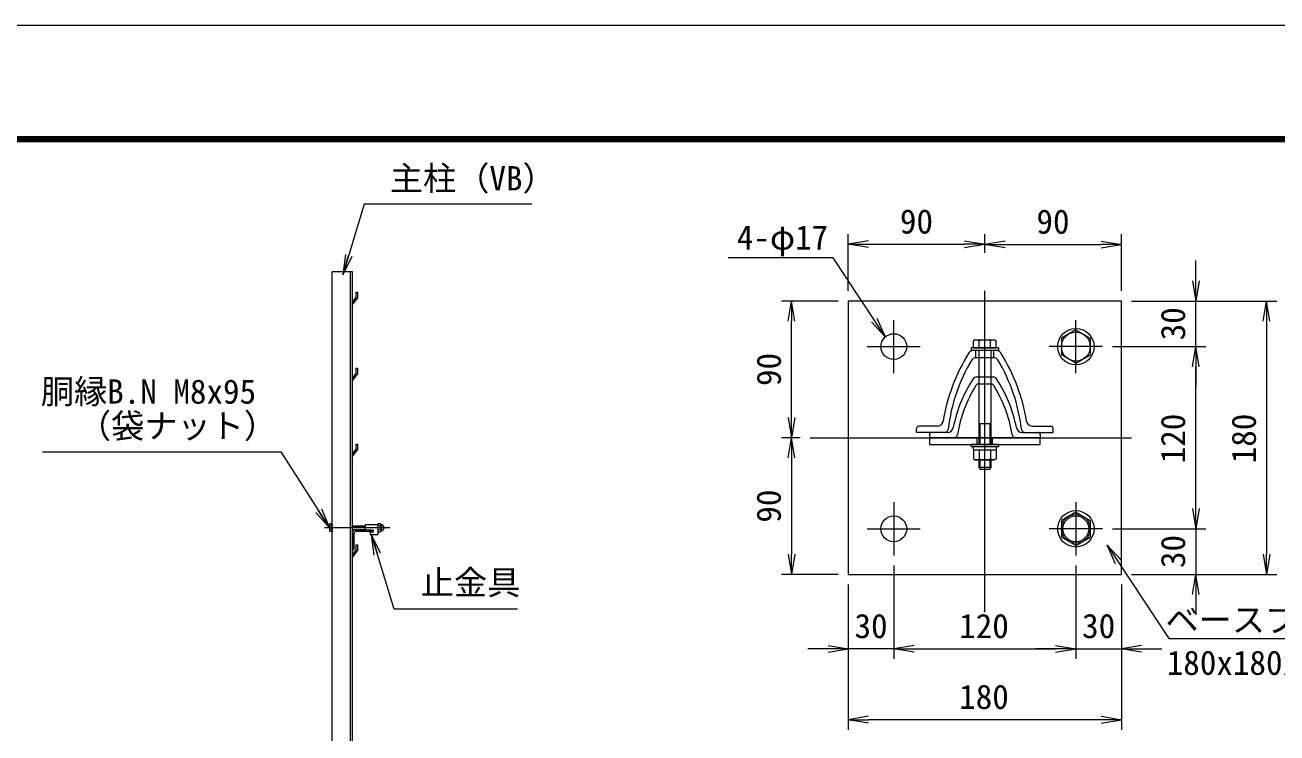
# Model space of a CAD drawing. Units: millimetres, scale not verified, with parts at other scales. Extents: x -4200 to 4200, y -2970 to 2970.
# Drawn here: x -179 to 2296, y 1571 to 2970 of the extents above; entities that cross this region are included whole.
import ezdxf
from ezdxf.enums import TextEntityAlignment as Align

# ---------------------------------------------------------------- set-up
doc = ezdxf.new("R2010")
doc.units = ezdxf.units.MM
doc.header["$LTSCALE"] = 20
doc.linetypes.add('DASHED', pattern=[7.5, 6, -1.5])
doc.linetypes.add('USER1', pattern=[50.8, 31.75, -6.35, 6.35, -6.35])
for name, color, linetype, lineweight in [('0-0_D-STR1', 1, 'Continuous', 18), ('0-1_D-BMK', 2, 'USER1', 13), ('0-2_D-STR-DIM', 7, 'Continuous', 9), ('0-3_D-STR3', 3, 'Continuous', 13), ('0-5_D-STR-TXT', 7, 'Continuous', 9), ('0-6_0', 7, 'Continuous', 9), ('0-8_D-TTL', 7, 'Continuous', 9)]:
    doc.layers.add(name, color=color, linetype=linetype, lineweight=lineweight)
doc.styles.add('ＭＳ ゴシック', font='')
doc.styles.get('ＭＳ ゴシック').set_extended_font_data('MS Gothic')

# ---------------------------------------------------------------- blocks, each defined once
blk = doc.blocks.new('_Open')
at = {"layer": '0-6_0'}
blk.add_line((-20, 3.33), (0, 0), dxfattribs=at)
blk.add_lwpolyline([(-20, -3.33), (0, 0), (-20, 0)], dxfattribs=at)
blk = doc.blocks.new('MLeader1')
at = {"layer": '0-5_D-STR-TXT'}
blk.add_line((1505.16, 2390.96), (1521.6, 2353.89), dxfattribs=at)
for points in [[(1499.6, 2387.29), (1418.72, 2510.08), (1218.16, 2510.08), (1210.96, 2510.08)], [(1494.03, 2383.62), (1521.6, 2353.89), (1499.6, 2387.29)]]:
    blk.add_lwpolyline(points, dxfattribs=at)
blk = doc.blocks.new('MLeader2')
at = {"layer": '0-5_D-STR-TXT'}
blk.add_line((1976.69, 1905.5), (1960.24, 1942.57), dxfattribs=at)
for points in [[(1987.82, 1912.84), (1960.24, 1942.57), (1982.25, 1909.17)], [(1982.25, 1909.17), (2082.17, 1757.59), (2547.99, 1757.59), (2555.19, 1757.59)]]:
    blk.add_lwpolyline(points, dxfattribs=at)

msp = doc.modelspace()

# ---------------------------------------------------------------- linework, layer by layer
at = {"layer": '0-0_D-STR1'}
for p, q in [((427.9, 352.26), (427.9, 2482.26)), ((464.4, 187.26), (464.4, 2482.26)), ((474.9, 2432.26), (467.9, 2423.21)), ((477.9, 2431.14), (467.9, 2418.64)), ((474.9, 2442.14), (474.9, 2432.26)), ((474.9, 2442.14), (477.9, 2442.14)), ((477.9, 2442.14), (477.9, 2431.14)), ((467.9, 2423.21), (467.9, 2418.64)), ((474.9, 2282.26), (467.9, 2273.21)), ((477.9, 2281.14), (467.9, 2268.64)), ((474.9, 2292.14), (474.9, 2282.26)), ((467.9, 2273.21), (467.9, 2268.64)), ((1701.63, 2274.65), (1735.05, 2274.65)), ((1706.13, 2261.15), (1729.53, 2261.15)), ((1608.84, 2160.65), (1608.84, 2154.65)), ((1608.84, 2160.65), (1608.84, 2154.65)), ((1656.93, 2154.65), (1608.84, 2154.65)), ((1644.11, 2165.15), (1613.34, 2165.15)), ((1779.75, 2154.65), (1827.84, 2154.65)), ((1792.57, 2165.15), (1823.34, 2165.15)), ((1827.84, 2160.65), (1827.84, 2154.65)), ((474.9, 2132.26), (467.9, 2123.21)), ((477.9, 2131.14), (467.9, 2118.64)), ((474.9, 2142.14), (474.9, 2132.26)), ((474.9, 2142.14), (477.9, 2142.14)), ((477.9, 2142.14), (477.9, 2131.14)), ((467.9, 2123.21), (467.9, 2118.64)), ((467.9, 1967.26), (467.9, 1932.26)), ((470.9, 1964.76), (470.9, 1934.26)), ((507.9, 1972.26), (472.9, 1972.26)), ((505.9, 1969.26), (475.4, 1969.26)), ((507.9, 1971.26), (507.9, 1972.26)), ((474.9, 1932.76), (467.9, 1923.71)), ((468.9, 1932.26), (467.9, 1932.26)), ((477.9, 1931.64), (467.9, 1919.14)), ((474.9, 1942.64), (474.9, 1932.76)), ((474.9, 1942.64), (477.9, 1942.64)), ((477.9, 1942.64), (477.9, 1931.64)), ((467.9, 1923.71), (467.9, 1919.14))]:
    msp.add_line(p, q, dxfattribs=at)
for points in [[(467.9, 187.26), (467.9, 2482.26), (427.9, 2482.26)], [(474.9, 2292.14), (477.9, 2292.14), (477.9, 2281.14)]]:
    msp.add_lwpolyline(points, dxfattribs=at)
for centre, radius, start, end in [((1922.21, 2122.1), 271.5, 146.67148, 168.8028), ((1913.34, 2122.25), 252, 147.4916, 171.15527), ((1701.63, 2267.15), 7.5, 90, 146.67148), ((1707.15, 2253.65), 7.5, 90, 147.4916), ((1729.53, 2253.65), 7.5, 32.5084, 90), ((1735.05, 2267.15), 7.5, 33.32852, 90), ((1523.34, 2122.25), 252, 8.84473, 32.5084), ((1514.47, 2122.1), 271.5, 11.1972, 33.32852), ((1613.34, 2160.65), 4.5, 90, 180), ((1644.11, 2177.15), 12, 270, 348.8028), ((1656.93, 2162.15), 7.5, 270, 351.15527), ((1779.75, 2162.15), 7.5, 188.84473, 270), ((1792.57, 2177.15), 12, 191.1972, 270), ((1823.34, 2160.65), 4.5, 0, 90), ((472.9, 1967.26), 5, 90, 180), ((475.4, 1964.76), 4.5, 90, 180), ((505.9, 1971.26), 2, 270, 0), ((468.9, 1934.26), 2, 270, 0)]:
    msp.add_arc(centre, radius, start, end, dxfattribs=at)
at = {"layer": '0-1_D-BMK'}
for p, q in [((1718.34, 1809.65), (1718.34, 2499.65)), ((1538.34, 2282.15), (1538.34, 2387.15)), ((1898.34, 2282.15), (1898.34, 2387.15)), ((1485.84, 2334.65), (1590.84, 2334.65)), ((1950.84, 2334.65), (1845.84, 2334.65)), ((1373.34, 2154.65), (2063.34, 2154.65)), ((1538.34, 2027.15), (1538.34, 1922.15)), ((1898.34, 2027.15), (1898.34, 1922.15)), ((542.13, 1976.76), (412.9, 1976.76)), ((1485.84, 1974.65), (1590.84, 1974.65)), ((1950.84, 1974.65), (1845.84, 1974.65))]:
    msp.add_line(p, q, dxfattribs=at)
at = {"layer": '0-2_D-STR-DIM'}
for p, q in [((1448.34, 2444.65), (1448.34, 2556.82)), ((1718.34, 2519.65), (1718.34, 2556.82)), ((1718.34, 2519.65), (1718.34, 2556.52)), ((1988.34, 2444.65), (1988.34, 2556.52)), ((1488.34, 2536.82), (1678.34, 2536.82)), ((1758.34, 2536.52), (1948.34, 2536.52)), ((2135.51, 2464.65), (2135.51, 2504.65)), ((1428.34, 2424.65), (1316.32, 2424.65)), ((2008.34, 2424.65), (2295.51, 2424.65)), ((2008.34, 2424.65), (2155.51, 2424.65)), ((2135.51, 2334.65), (2135.51, 2424.65)), ((1336.32, 2194.65), (1336.32, 2384.65)), ((2275.51, 2384.65), (2275.51, 1924.65)), ((1970.84, 2334.65), (2155.51, 2334.65)), ((1970.84, 2334.65), (2155.51, 2334.65)), ((2135.51, 2014.65), (2135.51, 2294.65)), ((2135.51, 2294.65), (2135.51, 2254.65)), ((1353.34, 2154.65), (1316.17, 2154.65)), ((1353.34, 2154.65), (1316.32, 2154.65)), ((1336.17, 2114.65), (1336.17, 1924.65)), ((2135.51, 2014.65), (2135.51, 2054.65)), ((1970.84, 1974.65), (2155.51, 1974.65)), ((1970.84, 1974.65), (2155.51, 1974.65)), ((2135.51, 1974.65), (2135.51, 1884.65)), ((1428.34, 1884.65), (1316.17, 1884.65)), ((1538.34, 1902.15), (1538.34, 1717.48)), ((1538.34, 1902.15), (1538.34, 1717.48)), ((1898.34, 1902.15), (1898.34, 1717.48)), ((1898.34, 1902.15), (1898.34, 1717.48)), ((2008.34, 1884.65), (2295.51, 1884.65)), ((2008.34, 1884.65), (2155.51, 1884.65)), ((1448.34, 1864.65), (1448.34, 1577.48)), ((1448.34, 1864.65), (1448.34, 1717.48)), ((1988.34, 1864.65), (1988.34, 1577.48)), ((1988.34, 1864.65), (1988.34, 1717.48)), ((2135.51, 1844.65), (2135.51, 1804.65)), ((1408.34, 1737.48), (1368.34, 1737.48)), ((1538.34, 1737.48), (1448.34, 1737.48)), ((1578.34, 1737.48), (1858.34, 1737.48)), ((1578.34, 1737.48), (1618.34, 1737.48)), ((1858.34, 1737.48), (1818.34, 1737.48)), ((1898.34, 1737.48), (1988.34, 1737.48)), ((2028.34, 1737.48), (2068.34, 1737.48)), ((1948.34, 1597.48), (1488.34, 1597.48))]:
    msp.add_line(p, q, dxfattribs=at)
at = {"layer": '0-3_D-STR3'}
for p, q in [((1898.34, 2367.5), (1869.84, 2351.16)), ((1898.34, 2367.5), (1926.84, 2351.16)), ((1745.34, 2327.15), (1691.34, 2327.15)), ((1699.44, 2347.85), (1695.82, 2345.76)), ((1695.82, 2331.95), (1695.82, 2345.76)), ((1695.82, 2331.95), (1740.86, 2331.95)), ((1740.86, 2327.15), (1695.82, 2327.15)), ((1699.44, 2347.85), (1737.24, 2347.85)), ((1706.34, 2327.15), (1706.34, 2141.15)), ((1707.08, 2331.95), (1707.08, 2345.76)), ((1729.6, 2331.95), (1729.6, 2345.76)), ((1730.34, 2327.15), (1730.34, 2141.15)), ((1737.24, 2347.85), (1740.86, 2345.76)), ((1740.86, 2331.95), (1740.86, 2345.76)), ((1745.34, 2331.95), (1745.34, 2327.15)), ((1869.84, 2351.16), (1869.84, 2318.14)), ((1926.84, 2351.16), (1926.84, 2318.14)), ((1737.67, 2312.15), (1699.01, 2312.15)), ((1898.34, 2301.8), (1869.84, 2318.14)), ((1898.34, 2301.8), (1926.84, 2318.14)), ((1706.34, 2184.95), (1709.34, 2181.95)), ((1730.34, 2181.95), (1706.34, 2181.95)), ((1708.59, 2181.95), (1708.59, 2141.15)), ((1730.34, 2184.95), (1727.34, 2181.95)), ((1728.09, 2181.95), (1728.09, 2141.15)), ((1583.34, 2165.15), (1583.34, 2172.65)), ((1638.4, 2165.15), (1583.34, 2165.15)), ((1624.06, 2177.15), (1587.84, 2177.15)), ((1798.28, 2165.15), (1853.34, 2165.15)), ((1812.61, 2177.15), (1848.84, 2177.15)), ((1853.34, 2165.15), (1853.34, 2172.65)), ((1853.34, 2165.15), (1853.34, 2172.65)), ((1745.34, 2136.35), (1691.34, 2136.35)), ((1695.82, 2130.35), (1740.86, 2130.35)), ((1707.08, 2130.35), (1707.08, 2113.03)), ((1729.6, 2130.35), (1729.6, 2113.03)), ((1745.34, 2141.15), (1745.34, 2136.35)), ((1699.59, 2110.85), (1737.09, 2110.85)), ((1706.34, 2110.85), (1706.34, 2095.55)), ((1708.59, 2110.85), (1708.59, 2093.3)), ((1728.09, 2110.85), (1728.09, 2093.3)), ((1730.34, 2110.85), (1730.34, 2095.55)), ((1706.34, 2095.55), (1709.94, 2091.95)), ((1730.34, 2095.55), (1706.34, 2095.55)), ((1726.74, 2091.95), (1709.94, 2091.95)), ((1730.34, 2095.55), (1726.74, 2091.95)), ((1898.34, 2007.5), (1869.84, 1991.16)), ((1898.34, 2007.5), (1926.84, 1991.16)), ((422.6, 1983.06), (423.3, 1984.27)), ((422.6, 1983.06), (422.6, 1970.46)), ((427.9, 1984.27), (423.3, 1984.27)), ((427.9, 1980.51), (423.3, 1980.51)), ((427.9, 1984.27), (427.9, 1969.25)), ((467.9, 1980.76), (493.15, 1980.76)), ((493.15, 1982.76), (493.15, 1972.26)), ((518.15, 1982.76), (493.15, 1982.76)), ((518.15, 1982.99), (518.15, 1970.65)), ((518.15, 1982.99), (518.15, 1970.65)), ((518.15, 1982.76), (518.15, 1962.76)), ((519.15, 1984.86), (523.65, 1984.86)), ((523.65, 1980.81), (519.15, 1980.81)), ((524.65, 1982.99), (524.65, 1970.65)), ((524.65, 1982.99), (524.65, 1970.65)), ((1869.84, 1991.16), (1869.84, 1958.14)), ((1926.84, 1991.16), (1926.84, 1958.14)), ((422.6, 1970.46), (423.3, 1969.25)), ((427.9, 1973.01), (423.3, 1973.01)), ((427.9, 1969.25), (423.3, 1969.25)), ((467.9, 1980.01), (493.15, 1980.01)), ((467.9, 1973.51), (493.15, 1973.51)), ((467.9, 1972.76), (493.15, 1972.76)), ((507.9, 1972.26), (493.15, 1972.26)), ((503.15, 1967.76), (503.15, 1962.76)), ((507.9, 1967.76), (503.15, 1967.76)), ((518.15, 1962.76), (503.15, 1962.76)), ((523.65, 1972.71), (519.15, 1972.71)), ((519.15, 1968.66), (523.65, 1968.66)), ((1898.34, 1941.8), (1869.84, 1958.14)), ((1898.34, 1941.8), (1926.84, 1958.14))]:
    msp.add_line(p, q, dxfattribs=at)
at = {"layer": '0-3_D-STR3', "linetype": 'DASHED'}
for p, q in [((1700.34, 2312.15), (1700.34, 2327.04)), ((1736.34, 2312.15), (1736.34, 2327.04)), ((1703.34, 2141.15), (1703.34, 2154.65)), ((1733.34, 2141.15), (1733.34, 2154.65))]:
    msp.add_line(p, q, dxfattribs=at)
at = {"layer": '0-3_D-STR3'}
for points in [[(1988.34, 1884.65), (1988.34, 2424.65), (1448.34, 2424.65), (1448.34, 1884.65)], [(1827.84, 2154.65), (1608.84, 2154.65), (1608.84, 2141.15), (1827.84, 2141.15)], [(1741.44, 2130.35), (1741.44, 2136.35), (1695.24, 2136.35), (1695.24, 2130.35)]]:
    msp.add_lwpolyline(points, close=True, dxfattribs=at)
for points in [[(1745.34, 2331.95), (1691.34, 2331.95), (1691.34, 2327.15)], [(1745.34, 2141.15), (1691.34, 2141.15), (1691.34, 2136.35)], [(1695.82, 2130.35), (1695.82, 2113.03), (1699.59, 2110.85)], [(1740.86, 2130.35), (1740.86, 2113.03), (1737.09, 2110.85)]]:
    msp.add_lwpolyline(points, dxfattribs=at)
for centre, radius in [((1538.34, 2334.65), 25.5), ((1898.34, 2334.65), 36), ((1898.34, 2334.65), 28.5), ((1898.34, 1974.65), 36), ((1538.34, 1974.65), 25.5), ((1898.34, 1974.65), 28.5), ((1898.34, 1974.65), 25.5)]:
    msp.add_circle(centre, radius, dxfattribs=at)
for centre, radius, start, end in [((1695.82, 2316.65), 10.5, 90, 147.73028), ((1701.45, 2337.54), 9.97, 55.61585, 124.38415), ((1718.34, 2310.25), 37.26, 72.4121, 107.5879), ((1735.23, 2337.54), 9.97, 55.61585, 124.38415), ((1740.86, 2316.65), 10.5, 32.26972, 90), ((1991.34, 2130.05), 360, 147.73028, 170.85863), ((1991.34, 2130.05), 348, 149.15113, 173.11764), ((1699.01, 2304.65), 7.5, 90, 149.15113), ((1737.67, 2304.65), 7.5, 30.84887, 90), ((1445.34, 2130.05), 348, 6.88236, 30.84887), ((1445.34, 2130.05), 360, 9.14137, 32.26972), ((1624.06, 2189.15), 12, 270, 350.85863), ((1812.61, 2189.15), 12, 189.14137, 270), ((1587.84, 2172.65), 4.5, 90, 180), ((1638.4, 2172.65), 7.5, 270, 353.11764), ((1798.28, 2172.65), 7.5, 186.88236, 270), ((1848.84, 2172.65), 4.5, 0, 90), ((1701.45, 2121.25), 9.97, 235.61585, 304.38416), ((1718.34, 2148.54), 37.26, 252.4121, 287.5879), ((1735.23, 2121.25), 9.97, 235.61586, 304.38414), ((435.13, 1976.76), 12.42, 162.4121, 197.5879), ((426.04, 1982.39), 3.32, 145.61585, 214.38415), ((520.69, 1982.83), 2.54, 127.21089, 232.78911), ((526.85, 1976.76), 8.7, 152.26063, 207.73937), ((522.11, 1982.83), 2.54, 307.21089, 52.78911), ((515.95, 1976.76), 8.7, 332.26063, 27.73937), ((525.02, 1983.71), 0.5, 189.83916, 262.83194), ((524.15, 1976.76), 6.5, 277.16806, 82.83194), ((426.04, 1971.13), 3.32, 145.61585, 214.38415), ((507.9, 1970.01), 2.25, 270, 90), ((520.7, 1970.68), 2.55, 127.42505, 232.57495), ((522.1, 1970.68), 2.55, 307.42505, 52.57495), ((525.02, 1969.81), 0.5, 97.16806, 163.42019)]:
    msp.add_arc(centre, radius, start, end, dxfattribs=at)
at = {"layer": '0-5_D-STR-TXT'}
for points in [[(822.59, 2616.14), (491.2, 2616.14), (449.51, 2478.48)], [(-144.42, 2126.71), (326.81, 2126.71), (421.64, 1978.44)], [(794.39, 1815.73), (550.57, 1815.73), (506.25, 1960.88)]]:
    msp.add_lwpolyline(points, dxfattribs=at)
at = {"layer": '0-8_D-TTL', "color": 2, "lineweight": 18}
msp.add_lwpolyline([(-4200, 2970), (4200, 2970), (4200, -2970), (-4200, -2970)], close=True, dxfattribs=at)
at = {"layer": '0-8_D-TTL'}
for points in [[(-3930, 2750), (3930, 2750), (3930, -2750), (-3930, -2750)], [(-3927.5, 2747.5), (3927.5, 2747.5), (3927.5, -2747.5), (-3927.5, -2747.5)], [(-3925, 2745), (3925, 2745), (3925, -2745), (-3925, -2745)], [(-3922.5, 2742.5), (3922.5, 2742.5), (3922.5, -2742.5), (-3922.5, -2742.5)], [(-3920, 2740), (3920, 2740), (3920, -2740), (-3920, -2740)]]:
    msp.add_lwpolyline(points, close=True, dxfattribs=at)

# ---------------------------------------------------------------- block references
at = {"layer": '0-2_D-STR-DIM', "xscale": 2, "yscale": 2}
for p, rotation in [((1448.34, 2536.82), 180), ((1718.34, 2536.52), 180), ((2135.51, 2424.65), 270), ((1336.32, 2424.65), 90), ((2275.51, 2424.65), 90), ((2135.51, 2334.65), 90), ((2135.51, 2334.65), 90), ((1336.32, 2154.65), 270), ((1336.17, 2154.65), 90), ((2135.51, 1974.65), 270), ((2135.51, 1974.65), 270), ((1336.17, 1884.65), 270), ((2275.51, 1884.65), 270), ((2135.51, 1884.65), 90), ((1538.34, 1737.48), 180), ((1538.34, 1737.48), 180), ((1988.34, 1737.48), 180), ((1448.34, 1597.48), 180)]:
    msp.add_blockref('_Open', p, dxfattribs=dict(at, rotation=rotation))
for p in [(1718.34, 2536.82), (1988.34, 2536.52), (1448.34, 1737.48), (1898.34, 1737.48), (1898.34, 1737.48), (1988.34, 1597.48)]:
    msp.add_blockref('_Open', p, dxfattribs=at)
at = {"layer": '0-5_D-STR-TXT', "xscale": 2, "yscale": 2}
for p, rotation in [((448.93, 2476.56), 253.14944), ((422.71, 1976.76), 302.60185), ((505.67, 1962.79), 106.98059)]:
    msp.add_blockref('_Open', p, dxfattribs=dict(at, rotation=rotation))
at = {"layer": '0-5_D-STR-TXT'}
for name in ['MLeader1', 'MLeader2']:
    msp.add_blockref(name, (0, 0), dxfattribs=at)

# ---------------------------------------------------------------- texts
at = {"layer": '0-2_D-STR-DIM', "style": 'ＭＳ ゴシック'}
for s, p in [('90', (1550.46, 2543.57)), ('90', (1820.46, 2543.26)), ('30', (1460.71, 1744.23)), ('120', (1667.69, 1744.23)), ('30', (1910.71, 1744.23)), ('180', (1667.69, 1604.23))]:
    msp.add_text(s, height=48.09, dxfattribs=at).set_placement(p, align=Align.BOTTOM_LEFT)
for s, p in [('30', (2128.76, 2347.03)), ('90', (1329.57, 2256.78)), ('120', (2128.76, 2104)), ('180', (2268.76, 2104)), ('90', (1329.42, 1986.78)), ('30', (2128.76, 1897.03))]:
    msp.add_text(s, height=48.09, rotation=90, dxfattribs=at).set_placement(p, align=Align.BOTTOM_LEFT)
at = {"layer": '0-5_D-STR-TXT', "style": 'ＭＳ ゴシック'}
for s, p in [('主柱（VB）', (542.13, 2628.72)), ('4-φ17', (1228.07, 2511.87)), ('胴縁B.N M8x95', (-147.97, 2207.44)), ('（袋ナット）', (-74.62, 2139.55)), ('止金具', (603.27, 1829.96)), ('ベースプレート', (2075.54, 1756.49)), ('180x180x9 ', (2077.99, 1671.6))]:
    msp.add_text(s, height=48.09, dxfattribs=at).set_placement(p, align=Align.BOTTOM_LEFT)

doc.saveas('drawing.dxf')
